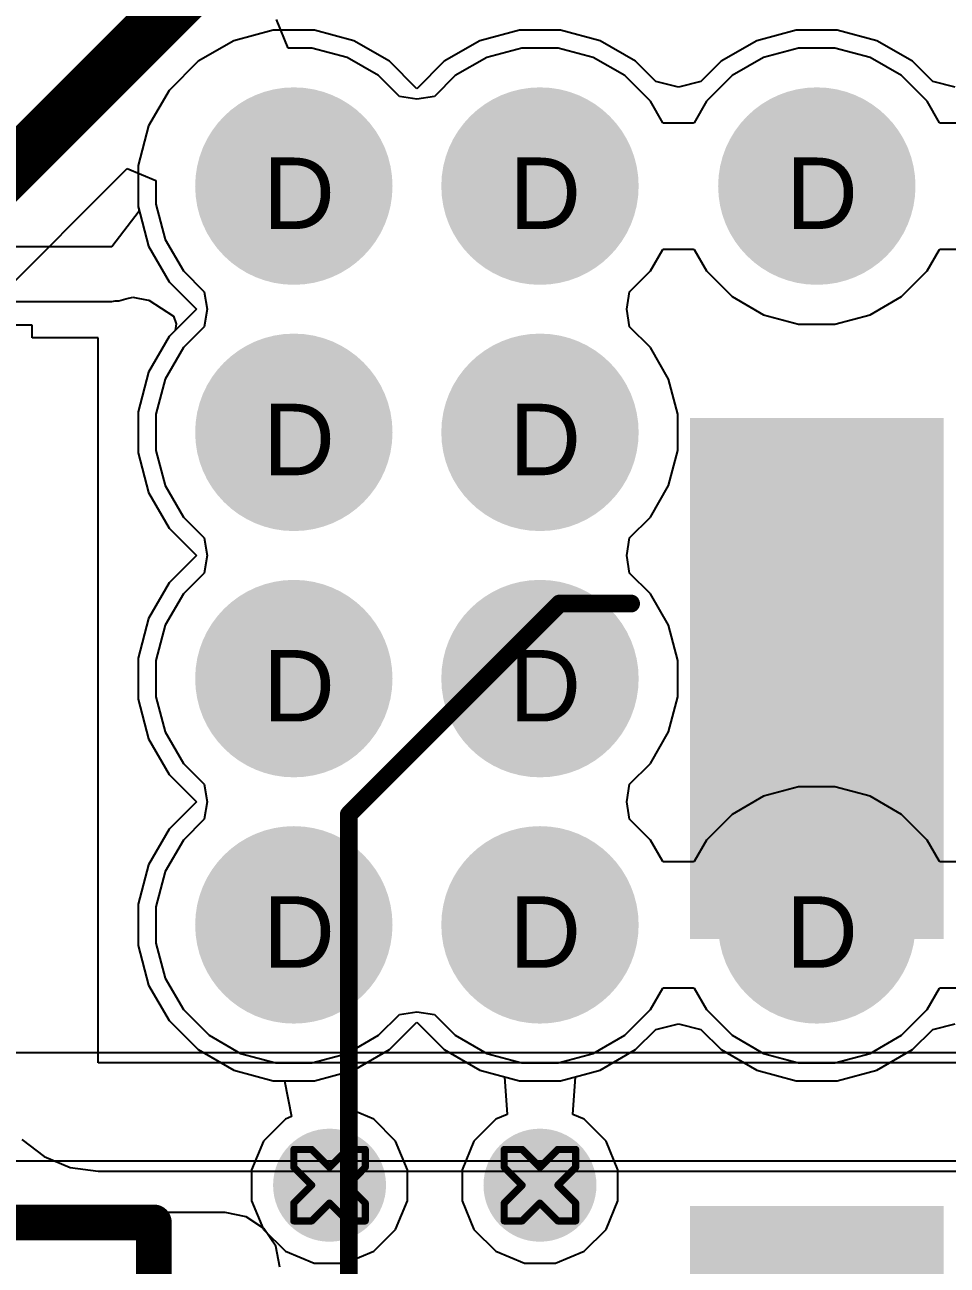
# Model space of a CAD drawing. Header units: inches. Extents: x 0 to 5379, y 0 to 5429.
# Drawn here: x 236.31 to 242.87, y 56.4 to 65.22 of the extents above; entities that cross this region are included whole.
import ezdxf

# ---------------------------------------------------------------- set-up
doc = ezdxf.new("R2010")
doc.units = ezdxf.units.IN
for name, color, linetype in [('Bottom Layer', 5, 'Continuous'), ('Bottom Solder', 6, 'Continuous'), ('Drill Drawing', 1, 'Continuous'), ('GND01', 16, 'Continuous'), ('GND02', 76, 'Continuous'), ('PWR', 156, 'Continuous'), ('SIG 01', 90, 'Continuous'), ('Top Layer', 1, 'Continuous'), ('Top Overlay', 2, 'Continuous'), ('Top Paste', 8, 'Continuous'), ('Top Solder', 216, 'Continuous'), ('Via Holes', 16, 'Continuous')]:
    doc.layers.add(name, color=color, linetype=linetype)
doc.styles.add('Arial', font='', dxfattribs={"height": 0.2})
doc.styles.get('Arial').set_extended_font_data('Arial')

# ---------------------------------------------------------------- blocks, each defined once
blk = doc.blocks.new('RVT1H470M0607_9')
at = {"layer": 'Top Layer'}
for points in [[(-4.55, 0.8), (-1.05, 0.8), (-1.05, -0.8), (-4.55, -0.8)], [(1.05, 0.8), (4.55, 0.8), (4.55, -0.8), (1.05, -0.8)]]:
    blk.add_hatch(color=1, dxfattribs=at).paths.add_polyline_path(points)
at = {"layer": 'Top Paste'}
for points in [[(-4.55, 0.8), (-1.05, 0.8), (-1.05, -0.8), (-4.55, -0.8)], [(1.05, 0.8), (4.55, 0.8), (4.55, -0.8), (1.05, -0.8)]]:
    blk.add_hatch(color=8, dxfattribs=at).paths.add_polyline_path(points)
at = {"layer": 'Top Solder'}
for points in [[(-4.6516, 0.9016), (-0.9484, 0.9016), (-0.9484, -0.9016), (-4.6516, -0.9016)], [(0.9484, 0.9016), (4.6516, 0.9016), (4.6516, -0.9016), (0.9484, -0.9016)]]:
    blk.add_hatch(color=216, dxfattribs=at).paths.add_polyline_path(points)
at = {"layer": 'Top Overlay'}
for points in [[(-3.3334, -1.8288, 0.127, 0.127, 0), (-3.3334, -1.3208, 0.127, 0.127, 0)], [(-1.8348, -3.3274, 0.127, 0.127, 0), (-3.3334, -1.8288, 0.127, 0.127, 0)], [(3.3214, -3.3274, 0.127, 0.127, 0), (-1.8348, -3.3274, 0.127, 0.127, 0)]]:
    blk.add_lwpolyline(points, format="xyseb", dxfattribs=at)
for points in [[(-3.3651, -1.3208, 0.0635, 0.0635, 1), (-3.3016, -1.3208, 0.0635, 0.0635, 1)], [(-3.3651, -1.8288, 0.0635, 0.0635, 1), (-3.3016, -1.8288, 0.0635, 0.0635, 1)], [(-3.3651, -1.8288, 0.0635, 0.0635, 1), (-3.3016, -1.8288, 0.0635, 0.0635, 1)], [(-1.8665, -3.3274, 0.0635, 0.0635, 1), (-1.803, -3.3274, 0.0635, 0.0635, 1)], [(-1.8665, -3.3274, 0.0635, 0.0635, 1), (-1.803, -3.3274, 0.0635, 0.0635, 1)]]:
    blk.add_lwpolyline(points, format="xyseb", close=True, dxfattribs=at)
blk = doc.blocks.new('TO_263_16')
at = {"layer": 'Top Overlay'}
for points in [[(-5.207, 0.508, 0.254, 0.254, 0), (-5.207, -1.6256, 0.254, 0.254, 0)], [(5.1054, -1.6256, 0.254, 0.254, 0), (-5.207, -1.6256, 0.254, 0.254, 0)]]:
    blk.add_lwpolyline(points, format="xyseb", dxfattribs=at)
blk.add_lwpolyline([(-5.2705, -1.6256, 0.127, 0.127, 1), (-5.1435, -1.6256, 0.127, 0.127, 1)], format="xyseb", close=True, dxfattribs=at)
blk.add_lwpolyline([(-5.2705, -1.6256, 0.127, 0.127, 1), (-5.1435, -1.6256, 0.127, 0.127, 1)], format="xyseb", close=True, dxfattribs=at)

msp = doc.modelspace()

# ---------------------------------------------------------------- hatches: boundary and pattern name
at = {"layer": 'Bottom Layer'}
h = msp.add_hatch(color=5, dxfattribs=at)
edge = h.paths.add_edge_path()
edge.add_arc((238.2251, 64.071), 0.6, 0, 360)
h = msp.add_hatch(color=5, dxfattribs=at)
edge = h.paths.add_edge_path()
edge.add_arc((239.9751, 64.071), 0.6, 0, 360)
h = msp.add_hatch(color=5, dxfattribs=at)
edge = h.paths.add_edge_path()
edge.add_arc((241.9435, 64.071), 0.6, 0, 360)
h = msp.add_hatch(color=5, dxfattribs=at)
edge = h.paths.add_edge_path()
edge.add_arc((238.2251, 62.321), 0.6, 0, 360)
h = msp.add_hatch(color=5, dxfattribs=at)
edge = h.paths.add_edge_path()
edge.add_arc((239.9751, 62.321), 0.6, 0, 360)
h = msp.add_hatch(color=5, dxfattribs=at)
edge = h.paths.add_edge_path()
edge.add_arc((238.2251, 60.571), 0.6, 0, 360)
h = msp.add_hatch(color=5, dxfattribs=at)
edge = h.paths.add_edge_path()
edge.add_arc((239.9751, 60.571), 0.6, 0, 360)
h = msp.add_hatch(color=5, dxfattribs=at)
edge = h.paths.add_edge_path()
edge.add_arc((238.2251, 58.821), 0.6, 0, 360)
h = msp.add_hatch(color=5, dxfattribs=at)
edge = h.paths.add_edge_path()
edge.add_arc((239.9751, 58.821), 0.6, 0, 360)
h = msp.add_hatch(color=5, dxfattribs=at)
edge = h.paths.add_edge_path()
edge.add_arc((241.9435, 58.821), 0.6, 0, 360)
h = msp.add_hatch(color=5, dxfattribs=at)
edge = h.paths.add_edge_path()
edge.add_arc((238.4791, 56.971), 0.3, 0, 360)
h = msp.add_hatch(color=5, dxfattribs=at)
edge = h.paths.add_edge_path()
edge.add_arc((239.9751, 56.971), 0.3, 0, 360)
at = {"layer": 'Bottom Solder'}
h = msp.add_hatch(color=6, dxfattribs=at)
edge = h.paths.add_edge_path()
edge.add_arc((238.2251, 64.071), 0.7016, 0, 360)
h = msp.add_hatch(color=6, dxfattribs=at)
edge = h.paths.add_edge_path()
edge.add_arc((239.9751, 64.071), 0.7016, 0, 360)
h = msp.add_hatch(color=6, dxfattribs=at)
edge = h.paths.add_edge_path()
edge.add_arc((241.9435, 64.071), 0.7016, 0, 360)
h = msp.add_hatch(color=6, dxfattribs=at)
edge = h.paths.add_edge_path()
edge.add_arc((238.2251, 62.321), 0.7016, 0, 360)
h = msp.add_hatch(color=6, dxfattribs=at)
edge = h.paths.add_edge_path()
edge.add_arc((239.9751, 62.321), 0.7016, 0, 360)
h = msp.add_hatch(color=6, dxfattribs=at)
edge = h.paths.add_edge_path()
edge.add_arc((238.2251, 60.571), 0.7016, 0, 360)
h = msp.add_hatch(color=6, dxfattribs=at)
edge = h.paths.add_edge_path()
edge.add_arc((239.9751, 60.571), 0.7016, 0, 360)
h = msp.add_hatch(color=6, dxfattribs=at)
edge = h.paths.add_edge_path()
edge.add_arc((238.2251, 58.821), 0.7016, 0, 360)
h = msp.add_hatch(color=6, dxfattribs=at)
edge = h.paths.add_edge_path()
edge.add_arc((239.9751, 58.821), 0.7016, 0, 360)
h = msp.add_hatch(color=6, dxfattribs=at)
edge = h.paths.add_edge_path()
edge.add_arc((241.9435, 58.821), 0.7016, 0, 360)
h = msp.add_hatch(color=6, dxfattribs=at)
edge = h.paths.add_edge_path()
edge.add_arc((238.4791, 56.971), 0.4016, 0, 360)
h = msp.add_hatch(color=6, dxfattribs=at)
edge = h.paths.add_edge_path()
edge.add_arc((239.9751, 56.971), 0.4016, 0, 360)
at = {"layer": 'GND01'}
h = msp.add_hatch(color=16, dxfattribs=at)
edge = h.paths.add_edge_path()
edge.add_arc((238.2251, 64.071), 0.6, 0, 360)
h = msp.add_hatch(color=16, dxfattribs=at)
edge = h.paths.add_edge_path()
edge.add_arc((239.9751, 64.071), 0.6, 0, 360)
h = msp.add_hatch(color=16, dxfattribs=at)
edge = h.paths.add_edge_path()
edge.add_arc((241.9435, 64.071), 0.6, 0, 360)
h = msp.add_hatch(color=16, dxfattribs=at)
edge = h.paths.add_edge_path()
edge.add_arc((238.2251, 62.321), 0.6, 0, 360)
h = msp.add_hatch(color=16, dxfattribs=at)
edge = h.paths.add_edge_path()
edge.add_arc((239.9751, 62.321), 0.6, 0, 360)
h = msp.add_hatch(color=16, dxfattribs=at)
edge = h.paths.add_edge_path()
edge.add_arc((238.2251, 60.571), 0.6, 0, 360)
h = msp.add_hatch(color=16, dxfattribs=at)
edge = h.paths.add_edge_path()
edge.add_arc((239.9751, 60.571), 0.6, 0, 360)
h = msp.add_hatch(color=16, dxfattribs=at)
edge = h.paths.add_edge_path()
edge.add_arc((238.2251, 58.821), 0.6, 0, 360)
h = msp.add_hatch(color=16, dxfattribs=at)
edge = h.paths.add_edge_path()
edge.add_arc((239.9751, 58.821), 0.6, 0, 360)
h = msp.add_hatch(color=16, dxfattribs=at)
edge = h.paths.add_edge_path()
edge.add_arc((241.9435, 58.821), 0.6, 0, 360)
h = msp.add_hatch(color=16, dxfattribs=at)
edge = h.paths.add_edge_path()
edge.add_arc((238.4791, 56.971), 0.3, 0, 360)
h = msp.add_hatch(color=16, dxfattribs=at)
edge = h.paths.add_edge_path()
edge.add_arc((239.9751, 56.971), 0.3, 0, 360)
at = {"layer": 'GND02'}
h = msp.add_hatch(color=76, dxfattribs=at)
edge = h.paths.add_edge_path()
edge.add_arc((238.2251, 64.071), 0.6, 0, 360)
h = msp.add_hatch(color=76, dxfattribs=at)
edge = h.paths.add_edge_path()
edge.add_arc((239.9751, 64.071), 0.6, 0, 360)
h = msp.add_hatch(color=76, dxfattribs=at)
edge = h.paths.add_edge_path()
edge.add_arc((241.9435, 64.071), 0.6, 0, 360)
h = msp.add_hatch(color=76, dxfattribs=at)
edge = h.paths.add_edge_path()
edge.add_arc((238.2251, 62.321), 0.6, 0, 360)
h = msp.add_hatch(color=76, dxfattribs=at)
edge = h.paths.add_edge_path()
edge.add_arc((239.9751, 62.321), 0.6, 0, 360)
h = msp.add_hatch(color=76, dxfattribs=at)
edge = h.paths.add_edge_path()
edge.add_arc((238.2251, 60.571), 0.6, 0, 360)
h = msp.add_hatch(color=76, dxfattribs=at)
edge = h.paths.add_edge_path()
edge.add_arc((239.9751, 60.571), 0.6, 0, 360)
h = msp.add_hatch(color=76, dxfattribs=at)
edge = h.paths.add_edge_path()
edge.add_arc((238.2251, 58.821), 0.6, 0, 360)
h = msp.add_hatch(color=76, dxfattribs=at)
edge = h.paths.add_edge_path()
edge.add_arc((239.9751, 58.821), 0.6, 0, 360)
h = msp.add_hatch(color=76, dxfattribs=at)
edge = h.paths.add_edge_path()
edge.add_arc((241.9435, 58.821), 0.6, 0, 360)
h = msp.add_hatch(color=76, dxfattribs=at)
edge = h.paths.add_edge_path()
edge.add_arc((238.4791, 56.971), 0.3, 0, 360)
h = msp.add_hatch(color=76, dxfattribs=at)
edge = h.paths.add_edge_path()
edge.add_arc((239.9751, 56.971), 0.3, 0, 360)
at = {"layer": 'PWR'}
h = msp.add_hatch(color=156, dxfattribs=at)
edge = h.paths.add_edge_path()
edge.add_arc((238.2251, 64.071), 0.6, 0, 360)
h = msp.add_hatch(color=156, dxfattribs=at)
edge = h.paths.add_edge_path()
edge.add_arc((239.9751, 64.071), 0.6, 0, 360)
h = msp.add_hatch(color=156, dxfattribs=at)
edge = h.paths.add_edge_path()
edge.add_arc((241.9435, 64.071), 0.6, 0, 360)
h = msp.add_hatch(color=156, dxfattribs=at)
edge = h.paths.add_edge_path()
edge.add_arc((238.2251, 62.321), 0.6, 0, 360)
h = msp.add_hatch(color=156, dxfattribs=at)
edge = h.paths.add_edge_path()
edge.add_arc((239.9751, 62.321), 0.6, 0, 360)
h = msp.add_hatch(color=156, dxfattribs=at)
edge = h.paths.add_edge_path()
edge.add_arc((238.2251, 60.571), 0.6, 0, 360)
h = msp.add_hatch(color=156, dxfattribs=at)
edge = h.paths.add_edge_path()
edge.add_arc((239.9751, 60.571), 0.6, 0, 360)
h = msp.add_hatch(color=156, dxfattribs=at)
edge = h.paths.add_edge_path()
edge.add_arc((238.2251, 58.821), 0.6, 0, 360)
h = msp.add_hatch(color=156, dxfattribs=at)
edge = h.paths.add_edge_path()
edge.add_arc((239.9751, 58.821), 0.6, 0, 360)
h = msp.add_hatch(color=156, dxfattribs=at)
edge = h.paths.add_edge_path()
edge.add_arc((241.9435, 58.821), 0.6, 0, 360)
h = msp.add_hatch(color=156, dxfattribs=at)
edge = h.paths.add_edge_path()
edge.add_arc((238.4791, 56.971), 0.3, 0, 360)
h = msp.add_hatch(color=156, dxfattribs=at)
edge = h.paths.add_edge_path()
edge.add_arc((239.9751, 56.971), 0.3, 0, 360)
at = {"layer": 'SIG 01'}
h = msp.add_hatch(color=90, dxfattribs=at)
edge = h.paths.add_edge_path()
edge.add_arc((238.2251, 64.071), 0.6, 0, 360)
h = msp.add_hatch(color=90, dxfattribs=at)
edge = h.paths.add_edge_path()
edge.add_arc((239.9751, 64.071), 0.6, 0, 360)
h = msp.add_hatch(color=90, dxfattribs=at)
edge = h.paths.add_edge_path()
edge.add_arc((241.9435, 64.071), 0.6, 0, 360)
h = msp.add_hatch(color=90, dxfattribs=at)
edge = h.paths.add_edge_path()
edge.add_arc((238.2251, 62.321), 0.6, 0, 360)
h = msp.add_hatch(color=90, dxfattribs=at)
edge = h.paths.add_edge_path()
edge.add_arc((239.9751, 62.321), 0.6, 0, 360)
h = msp.add_hatch(color=90, dxfattribs=at)
edge = h.paths.add_edge_path()
edge.add_arc((238.2251, 60.571), 0.6, 0, 360)
h = msp.add_hatch(color=90, dxfattribs=at)
edge = h.paths.add_edge_path()
edge.add_arc((239.9751, 60.571), 0.6, 0, 360)
h = msp.add_hatch(color=90, dxfattribs=at)
edge = h.paths.add_edge_path()
edge.add_arc((238.2251, 58.821), 0.6, 0, 360)
h = msp.add_hatch(color=90, dxfattribs=at)
edge = h.paths.add_edge_path()
edge.add_arc((239.9751, 58.821), 0.6, 0, 360)
h = msp.add_hatch(color=90, dxfattribs=at)
edge = h.paths.add_edge_path()
edge.add_arc((241.9435, 58.821), 0.6, 0, 360)
h = msp.add_hatch(color=90, dxfattribs=at)
edge = h.paths.add_edge_path()
edge.add_arc((238.4791, 56.971), 0.3, 0, 360)
h = msp.add_hatch(color=90, dxfattribs=at)
edge = h.paths.add_edge_path()
edge.add_arc((239.9751, 56.971), 0.3, 0, 360)
at = {"layer": 'Top Layer'}
h = msp.add_hatch(color=1, dxfattribs=at)
edge = h.paths.add_edge_path()
edge.add_arc((238.2251, 64.071), 0.6, 0, 360)
h = msp.add_hatch(color=1, dxfattribs=at)
edge = h.paths.add_edge_path()
edge.add_arc((239.9751, 64.071), 0.6, 0, 360)
h = msp.add_hatch(color=1, dxfattribs=at)
edge = h.paths.add_edge_path()
edge.add_arc((241.9435, 64.071), 0.6, 0, 360)
h = msp.add_hatch(color=1, dxfattribs=at)
edge = h.paths.add_edge_path()
edge.add_arc((238.2251, 62.321), 0.6, 0, 360)
h = msp.add_hatch(color=1, dxfattribs=at)
edge = h.paths.add_edge_path()
edge.add_arc((239.9751, 62.321), 0.6, 0, 360)
h = msp.add_hatch(color=1, dxfattribs=at)
edge = h.paths.add_edge_path()
edge.add_arc((238.2251, 60.571), 0.6, 0, 360)
h = msp.add_hatch(color=1, dxfattribs=at)
edge = h.paths.add_edge_path()
edge.add_arc((239.9751, 60.571), 0.6, 0, 360)
h = msp.add_hatch(color=1, dxfattribs=at)
edge = h.paths.add_edge_path()
edge.add_arc((238.2251, 58.821), 0.6, 0, 360)
h = msp.add_hatch(color=1, dxfattribs=at)
edge = h.paths.add_edge_path()
edge.add_arc((239.9751, 58.821), 0.6, 0, 360)
h = msp.add_hatch(color=1, dxfattribs=at)
edge = h.paths.add_edge_path()
edge.add_arc((241.9435, 58.821), 0.6, 0, 360)
h = msp.add_hatch(color=1, dxfattribs=at)
edge = h.paths.add_edge_path()
edge.add_arc((238.4791, 56.971), 0.3, 0, 360)
h = msp.add_hatch(color=1, dxfattribs=at)
edge = h.paths.add_edge_path()
edge.add_arc((239.9751, 56.971), 0.3, 0, 360)
at = {"layer": 'Top Solder'}
h = msp.add_hatch(color=216, dxfattribs=at)
edge = h.paths.add_edge_path()
edge.add_arc((238.2251, 64.071), 0.7016, 0, 360)
h = msp.add_hatch(color=216, dxfattribs=at)
edge = h.paths.add_edge_path()
edge.add_arc((239.9751, 64.071), 0.7016, 0, 360)
h = msp.add_hatch(color=216, dxfattribs=at)
edge = h.paths.add_edge_path()
edge.add_arc((241.9435, 64.071), 0.7016, 0, 360)
h = msp.add_hatch(color=216, dxfattribs=at)
edge = h.paths.add_edge_path()
edge.add_arc((238.2251, 62.321), 0.7016, 0, 360)
h = msp.add_hatch(color=216, dxfattribs=at)
edge = h.paths.add_edge_path()
edge.add_arc((239.9751, 62.321), 0.7016, 0, 360)
h = msp.add_hatch(color=216, dxfattribs=at)
edge = h.paths.add_edge_path()
edge.add_arc((238.2251, 60.571), 0.7016, 0, 360)
h = msp.add_hatch(color=216, dxfattribs=at)
edge = h.paths.add_edge_path()
edge.add_arc((239.9751, 60.571), 0.7016, 0, 360)
h = msp.add_hatch(color=216, dxfattribs=at)
edge = h.paths.add_edge_path()
edge.add_arc((238.2251, 58.821), 0.7016, 0, 360)
h = msp.add_hatch(color=216, dxfattribs=at)
edge = h.paths.add_edge_path()
edge.add_arc((239.9751, 58.821), 0.7016, 0, 360)
h = msp.add_hatch(color=216, dxfattribs=at)
edge = h.paths.add_edge_path()
edge.add_arc((241.9435, 58.821), 0.7016, 0, 360)
h = msp.add_hatch(color=216, dxfattribs=at)
edge = h.paths.add_edge_path()
edge.add_arc((238.4791, 56.971), 0.4016, 0, 360)
h = msp.add_hatch(color=216, dxfattribs=at)
edge = h.paths.add_edge_path()
edge.add_arc((239.9751, 56.971), 0.4016, 0, 360)
at = {"layer": 'Via Holes'}
h = msp.add_hatch(color=7, dxfattribs=at)
edge = h.paths.add_edge_path()
edge.add_arc((238.2251, 64.071), 0.35, 0, 360)
h = msp.add_hatch(color=7, dxfattribs=at)
edge = h.paths.add_edge_path()
edge.add_arc((239.9751, 64.071), 0.35, 0, 360)
h = msp.add_hatch(color=7, dxfattribs=at)
edge = h.paths.add_edge_path()
edge.add_arc((241.9435, 64.071), 0.35, 0, 360)
h = msp.add_hatch(color=7, dxfattribs=at)
edge = h.paths.add_edge_path()
edge.add_arc((238.2251, 62.321), 0.35, 0, 360)
h = msp.add_hatch(color=7, dxfattribs=at)
edge = h.paths.add_edge_path()
edge.add_arc((239.9751, 62.321), 0.35, 0, 360)
h = msp.add_hatch(color=7, dxfattribs=at)
edge = h.paths.add_edge_path()
edge.add_arc((238.2251, 60.571), 0.35, 0, 360)
h = msp.add_hatch(color=7, dxfattribs=at)
edge = h.paths.add_edge_path()
edge.add_arc((239.9751, 60.571), 0.35, 0, 360)
h = msp.add_hatch(color=7, dxfattribs=at)
edge = h.paths.add_edge_path()
edge.add_arc((238.2251, 58.821), 0.35, 0, 360)
h = msp.add_hatch(color=7, dxfattribs=at)
edge = h.paths.add_edge_path()
edge.add_arc((239.9751, 58.821), 0.35, 0, 360)
h = msp.add_hatch(color=7, dxfattribs=at)
edge = h.paths.add_edge_path()
edge.add_arc((241.9435, 58.821), 0.35, 0, 360)
h = msp.add_hatch(color=7, dxfattribs=at)
edge = h.paths.add_edge_path()
edge.add_arc((238.4791, 56.971), 0.15, 0, 360)
h = msp.add_hatch(color=7, dxfattribs=at)
edge = h.paths.add_edge_path()
edge.add_arc((239.9751, 56.971), 0.15, 0, 360)

# ---------------------------------------------------------------- linework, layer by layer
at = {"layer": 'Bottom Layer'}
for p, q in [((258.3939, 57.912), (236.0422, 57.912)), ((236.0422, 57.1434), (258.3939, 57.1434))]:
    msp.add_line(p, q, dxfattribs=at)
at = {"layer": 'Drill Drawing'}
for points in [[(238.2251, 57.098, 0.0508, 0.0508, 0), (238.2251, 57.225, 0.0508, 0.0508, 0)], [(238.2251, 57.225, 0.0508, 0.0508, 0), (238.3521, 57.225, 0.0508, 0.0508, 0)], [(238.3521, 57.225, 0.0508, 0.0508, 0), (238.4791, 57.098, 0.0508, 0.0508, 0)], [(238.4791, 57.098, 0.0508, 0.0508, 0), (238.6061, 57.225, 0.0508, 0.0508, 0)], [(238.6061, 57.225, 0.0508, 0.0508, 0), (238.7331, 57.225, 0.0508, 0.0508, 0)], [(238.7331, 57.098, 0.0508, 0.0508, 0), (238.7331, 57.225, 0.0508, 0.0508, 0)], [(239.7211, 57.098, 0.0508, 0.0508, 0), (239.7211, 57.225, 0.0508, 0.0508, 0)], [(239.7211, 57.225, 0.0508, 0.0508, 0), (239.8481, 57.225, 0.0508, 0.0508, 0)], [(239.8481, 57.225, 0.0508, 0.0508, 0), (239.9751, 57.098, 0.0508, 0.0508, 0)], [(239.9751, 57.098, 0.0508, 0.0508, 0), (240.1021, 57.225, 0.0508, 0.0508, 0)], [(240.1021, 57.225, 0.0508, 0.0508, 0), (240.2291, 57.225, 0.0508, 0.0508, 0)], [(240.2291, 57.098, 0.0508, 0.0508, 0), (240.2291, 57.225, 0.0508, 0.0508, 0)], [(238.2251, 57.098, 0.0508, 0.0508, 0), (238.3521, 56.971, 0.0508, 0.0508, 0)], [(238.6061, 56.971, 0.0508, 0.0508, 0), (238.7331, 57.098, 0.0508, 0.0508, 0)], [(239.7211, 57.098, 0.0508, 0.0508, 0), (239.8481, 56.971, 0.0508, 0.0508, 0)], [(240.1021, 56.971, 0.0508, 0.0508, 0), (240.2291, 57.098, 0.0508, 0.0508, 0)], [(238.2251, 56.844, 0.0508, 0.0508, 0), (238.3521, 56.971, 0.0508, 0.0508, 0)], [(238.6061, 56.971, 0.0508, 0.0508, 0), (238.7331, 56.844, 0.0508, 0.0508, 0)], [(239.7211, 56.844, 0.0508, 0.0508, 0), (239.8481, 56.971, 0.0508, 0.0508, 0)], [(240.1021, 56.971, 0.0508, 0.0508, 0), (240.2291, 56.844, 0.0508, 0.0508, 0)], [(238.2251, 56.717, 0.0508, 0.0508, 0), (238.2251, 56.844, 0.0508, 0.0508, 0)], [(238.3521, 56.717, 0.0508, 0.0508, 0), (238.4791, 56.844, 0.0508, 0.0508, 0)], [(238.4791, 56.844, 0.0508, 0.0508, 0), (238.6061, 56.717, 0.0508, 0.0508, 0)], [(238.7331, 56.717, 0.0508, 0.0508, 0), (238.7331, 56.844, 0.0508, 0.0508, 0)], [(239.7211, 56.717, 0.0508, 0.0508, 0), (239.7211, 56.844, 0.0508, 0.0508, 0)], [(239.8481, 56.717, 0.0508, 0.0508, 0), (239.9751, 56.844, 0.0508, 0.0508, 0)], [(239.9751, 56.844, 0.0508, 0.0508, 0), (240.1021, 56.717, 0.0508, 0.0508, 0)], [(240.2291, 56.717, 0.0508, 0.0508, 0), (240.2291, 56.844, 0.0508, 0.0508, 0)], [(238.2251, 56.717, 0.0508, 0.0508, 0), (238.3521, 56.717, 0.0508, 0.0508, 0)], [(238.6061, 56.717, 0.0508, 0.0508, 0), (238.7331, 56.717, 0.0508, 0.0508, 0)], [(239.7211, 56.717, 0.0508, 0.0508, 0), (239.8481, 56.717, 0.0508, 0.0508, 0)], [(240.1021, 56.717, 0.0508, 0.0508, 0), (240.2291, 56.717, 0.0508, 0.0508, 0)]]:
    msp.add_lwpolyline(points, format="xyseb", dxfattribs=at)
for points in [[(238.2124, 57.225, 0.0254, 0.0254, 1), (238.2378, 57.225, 0.0254, 0.0254, 1)], [(238.2124, 57.225, 0.0254, 0.0254, 1), (238.2378, 57.225, 0.0254, 0.0254, 1)], [(238.3394, 57.225, 0.0254, 0.0254, 1), (238.3648, 57.225, 0.0254, 0.0254, 1)], [(238.3394, 57.225, 0.0254, 0.0254, 1), (238.3648, 57.225, 0.0254, 0.0254, 1)], [(238.5934, 57.225, 0.0254, 0.0254, 1), (238.6188, 57.225, 0.0254, 0.0254, 1)], [(238.5934, 57.225, 0.0254, 0.0254, 1), (238.6188, 57.225, 0.0254, 0.0254, 1)], [(238.7204, 57.225, 0.0254, 0.0254, 1), (238.7458, 57.225, 0.0254, 0.0254, 1)], [(238.7204, 57.225, 0.0254, 0.0254, 1), (238.7458, 57.225, 0.0254, 0.0254, 1)], [(239.7084, 57.225, 0.0254, 0.0254, 1), (239.7338, 57.225, 0.0254, 0.0254, 1)], [(239.7084, 57.225, 0.0254, 0.0254, 1), (239.7338, 57.225, 0.0254, 0.0254, 1)], [(239.8354, 57.225, 0.0254, 0.0254, 1), (239.8608, 57.225, 0.0254, 0.0254, 1)], [(239.8354, 57.225, 0.0254, 0.0254, 1), (239.8608, 57.225, 0.0254, 0.0254, 1)], [(240.0894, 57.225, 0.0254, 0.0254, 1), (240.1148, 57.225, 0.0254, 0.0254, 1)], [(240.0894, 57.225, 0.0254, 0.0254, 1), (240.1148, 57.225, 0.0254, 0.0254, 1)], [(240.2164, 57.225, 0.0254, 0.0254, 1), (240.2418, 57.225, 0.0254, 0.0254, 1)], [(240.2164, 57.225, 0.0254, 0.0254, 1), (240.2418, 57.225, 0.0254, 0.0254, 1)], [(238.2124, 57.098, 0.0254, 0.0254, 1), (238.2378, 57.098, 0.0254, 0.0254, 1)], [(238.2124, 57.098, 0.0254, 0.0254, 1), (238.2378, 57.098, 0.0254, 0.0254, 1)], [(238.4664, 57.098, 0.0254, 0.0254, 1), (238.4918, 57.098, 0.0254, 0.0254, 1)], [(238.4664, 57.098, 0.0254, 0.0254, 1), (238.4918, 57.098, 0.0254, 0.0254, 1)], [(238.7204, 57.098, 0.0254, 0.0254, 1), (238.7458, 57.098, 0.0254, 0.0254, 1)], [(238.7204, 57.098, 0.0254, 0.0254, 1), (238.7458, 57.098, 0.0254, 0.0254, 1)], [(239.7084, 57.098, 0.0254, 0.0254, 1), (239.7338, 57.098, 0.0254, 0.0254, 1)], [(239.7084, 57.098, 0.0254, 0.0254, 1), (239.7338, 57.098, 0.0254, 0.0254, 1)], [(239.9624, 57.098, 0.0254, 0.0254, 1), (239.9878, 57.098, 0.0254, 0.0254, 1)], [(239.9624, 57.098, 0.0254, 0.0254, 1), (239.9878, 57.098, 0.0254, 0.0254, 1)], [(240.2164, 57.098, 0.0254, 0.0254, 1), (240.2418, 57.098, 0.0254, 0.0254, 1)], [(240.2164, 57.098, 0.0254, 0.0254, 1), (240.2418, 57.098, 0.0254, 0.0254, 1)], [(238.3394, 56.971, 0.0254, 0.0254, 1), (238.3648, 56.971, 0.0254, 0.0254, 1)], [(238.3394, 56.971, 0.0254, 0.0254, 1), (238.3648, 56.971, 0.0254, 0.0254, 1)], [(238.5934, 56.971, 0.0254, 0.0254, 1), (238.6188, 56.971, 0.0254, 0.0254, 1)], [(238.5934, 56.971, 0.0254, 0.0254, 1), (238.6188, 56.971, 0.0254, 0.0254, 1)], [(239.8354, 56.971, 0.0254, 0.0254, 1), (239.8608, 56.971, 0.0254, 0.0254, 1)], [(239.8354, 56.971, 0.0254, 0.0254, 1), (239.8608, 56.971, 0.0254, 0.0254, 1)], [(240.0894, 56.971, 0.0254, 0.0254, 1), (240.1148, 56.971, 0.0254, 0.0254, 1)], [(240.0894, 56.971, 0.0254, 0.0254, 1), (240.1148, 56.971, 0.0254, 0.0254, 1)], [(238.2124, 56.844, 0.0254, 0.0254, 1), (238.2378, 56.844, 0.0254, 0.0254, 1)], [(238.2124, 56.844, 0.0254, 0.0254, 1), (238.2378, 56.844, 0.0254, 0.0254, 1)], [(238.4664, 56.844, 0.0254, 0.0254, 1), (238.4918, 56.844, 0.0254, 0.0254, 1)], [(238.4664, 56.844, 0.0254, 0.0254, 1), (238.4918, 56.844, 0.0254, 0.0254, 1)], [(238.7204, 56.844, 0.0254, 0.0254, 1), (238.7458, 56.844, 0.0254, 0.0254, 1)], [(238.7204, 56.844, 0.0254, 0.0254, 1), (238.7458, 56.844, 0.0254, 0.0254, 1)], [(239.7084, 56.844, 0.0254, 0.0254, 1), (239.7338, 56.844, 0.0254, 0.0254, 1)], [(239.7084, 56.844, 0.0254, 0.0254, 1), (239.7338, 56.844, 0.0254, 0.0254, 1)], [(239.9624, 56.844, 0.0254, 0.0254, 1), (239.9878, 56.844, 0.0254, 0.0254, 1)], [(239.9624, 56.844, 0.0254, 0.0254, 1), (239.9878, 56.844, 0.0254, 0.0254, 1)], [(240.2164, 56.844, 0.0254, 0.0254, 1), (240.2418, 56.844, 0.0254, 0.0254, 1)], [(240.2164, 56.844, 0.0254, 0.0254, 1), (240.2418, 56.844, 0.0254, 0.0254, 1)], [(238.2124, 56.717, 0.0254, 0.0254, 1), (238.2378, 56.717, 0.0254, 0.0254, 1)], [(238.2124, 56.717, 0.0254, 0.0254, 1), (238.2378, 56.717, 0.0254, 0.0254, 1)], [(238.3394, 56.717, 0.0254, 0.0254, 1), (238.3648, 56.717, 0.0254, 0.0254, 1)], [(238.3394, 56.717, 0.0254, 0.0254, 1), (238.3648, 56.717, 0.0254, 0.0254, 1)], [(238.5934, 56.717, 0.0254, 0.0254, 1), (238.6188, 56.717, 0.0254, 0.0254, 1)], [(238.5934, 56.717, 0.0254, 0.0254, 1), (238.6188, 56.717, 0.0254, 0.0254, 1)], [(238.7204, 56.717, 0.0254, 0.0254, 1), (238.7458, 56.717, 0.0254, 0.0254, 1)], [(238.7204, 56.717, 0.0254, 0.0254, 1), (238.7458, 56.717, 0.0254, 0.0254, 1)], [(239.7084, 56.717, 0.0254, 0.0254, 1), (239.7338, 56.717, 0.0254, 0.0254, 1)], [(239.7084, 56.717, 0.0254, 0.0254, 1), (239.7338, 56.717, 0.0254, 0.0254, 1)], [(239.8354, 56.717, 0.0254, 0.0254, 1), (239.8608, 56.717, 0.0254, 0.0254, 1)], [(239.8354, 56.717, 0.0254, 0.0254, 1), (239.8608, 56.717, 0.0254, 0.0254, 1)], [(240.0894, 56.717, 0.0254, 0.0254, 1), (240.1148, 56.717, 0.0254, 0.0254, 1)], [(240.0894, 56.717, 0.0254, 0.0254, 1), (240.1148, 56.717, 0.0254, 0.0254, 1)], [(240.2164, 56.717, 0.0254, 0.0254, 1), (240.2418, 56.717, 0.0254, 0.0254, 1)], [(240.2164, 56.717, 0.0254, 0.0254, 1), (240.2418, 56.717, 0.0254, 0.0254, 1)]]:
    msp.add_lwpolyline(points, format="xyseb", close=True, dxfattribs=at)
at = {"layer": 'GND01'}
for p, q in [((238.0792, 65.179), (237.7974, 65.1035)), ((238.3709, 65.179), (238.0792, 65.179)), ((238.6527, 65.1035), (238.3709, 65.179)), ((239.8292, 65.179), (239.5474, 65.1035)), ((240.1209, 65.179), (239.8292, 65.179)), ((240.4028, 65.1035), (240.1209, 65.179)), ((241.7976, 65.179), (241.5158, 65.1035)), ((242.0893, 65.179), (241.7976, 65.179)), ((242.3712, 65.1035), (242.0893, 65.179)), ((237.7974, 65.1035), (237.5447, 64.9576)), ((238.9054, 64.9576), (238.6527, 65.1035)), ((239.5474, 65.1035), (239.2948, 64.9576)), ((240.6554, 64.9576), (240.4028, 65.1035)), ((241.5158, 65.1035), (241.2632, 64.9576)), ((242.6238, 64.9576), (242.3712, 65.1035)), ((237.5447, 64.9576), (237.3385, 64.7513)), ((239.1001, 64.763), (238.9054, 64.9576)), ((239.2948, 64.9576), (239.1001, 64.763)), ((240.7995, 64.8135), (240.6554, 64.9576)), ((241.2632, 64.9576), (241.1191, 64.8135)), ((242.7679, 64.8135), (242.6238, 64.9576)), ((240.9593, 64.7749), (240.7995, 64.8135)), ((241.1191, 64.8135), (240.9593, 64.7749)), ((242.9277, 64.7749), (242.7679, 64.8135)), ((237.3385, 64.7513), (237.1926, 64.4987)), ((237.1926, 64.4987), (237.1171, 64.2169)), ((237.1171, 64.2169), (237.1171, 63.9251)), ((237.1171, 63.9251), (237.1926, 63.6433)), ((237.1926, 63.6433), (237.3385, 63.3907)), ((237.3385, 63.3907), (237.5331, 63.196)), ((237.5331, 63.196), (237.3385, 63.0013)), ((237.3385, 63.0013), (237.1926, 62.7487)), ((237.1926, 62.7487), (237.1171, 62.4669)), ((237.1171, 62.4669), (237.1171, 62.1751)), ((237.1171, 62.1751), (237.1926, 61.8933)), ((237.1926, 61.8933), (237.3385, 61.6407)), ((237.3385, 61.6407), (237.5331, 61.446)), ((237.5331, 61.446), (237.3385, 61.2513)), ((237.3385, 61.2513), (237.1926, 60.9987)), ((237.1926, 60.9987), (237.1171, 60.7169)), ((237.1171, 60.7169), (237.1171, 60.4251)), ((237.1171, 60.4251), (237.1926, 60.1433)), ((237.1926, 60.1433), (237.3385, 59.8907)), ((237.3385, 59.8907), (237.5331, 59.696)), ((237.5331, 59.696), (237.3385, 59.5013)), ((237.3385, 59.5013), (237.1926, 59.2487)), ((237.1926, 59.2487), (237.1171, 58.9669)), ((237.1171, 58.9669), (237.1171, 58.6751)), ((237.1171, 58.6751), (237.1926, 58.3933)), ((237.1926, 58.3933), (237.3385, 58.1407)), ((237.3385, 58.1407), (237.5447, 57.9344)), ((238.9054, 57.9344), (239.1001, 58.1291)), ((239.1001, 58.1291), (239.2948, 57.9344)), ((240.7995, 58.0785), (240.9593, 58.1171)), ((240.9593, 58.1171), (241.1191, 58.0785)), ((242.7679, 58.0785), (242.9277, 58.1171)), ((240.6554, 57.9344), (240.7995, 58.0785)), ((241.1191, 58.0785), (241.2632, 57.9344)), ((242.6238, 57.9344), (242.7679, 58.0785)), ((237.5447, 57.9344), (237.7974, 57.7885)), ((238.6527, 57.7885), (238.9054, 57.9344)), ((239.2948, 57.9344), (239.5474, 57.7885)), ((240.4028, 57.7885), (240.6554, 57.9344)), ((241.2632, 57.9344), (241.5158, 57.7885)), ((242.3712, 57.7885), (242.6238, 57.9344)), ((237.7974, 57.7885), (238.0792, 57.713)), ((238.3709, 57.713), (238.6527, 57.7885)), ((239.5474, 57.7885), (239.8292, 57.713)), ((240.1209, 57.713), (240.4028, 57.7885)), ((241.5158, 57.7885), (241.7976, 57.713)), ((242.0893, 57.713), (242.3712, 57.7885)), ((238.0792, 57.713), (238.3709, 57.713)), ((239.8292, 57.713), (240.1209, 57.713)), ((241.7976, 57.713), (242.0893, 57.713))]:
    msp.add_line(p, q, dxfattribs=at)
at = {"layer": 'GND02'}
for p, q in [((238.0792, 65.179), (237.7974, 65.1035)), ((238.3709, 65.179), (238.0792, 65.179)), ((238.6527, 65.1035), (238.3709, 65.179)), ((239.8292, 65.179), (239.5474, 65.1035)), ((240.1209, 65.179), (239.8292, 65.179)), ((240.4028, 65.1035), (240.1209, 65.179)), ((241.7976, 65.179), (241.5158, 65.1035)), ((242.0893, 65.179), (241.7976, 65.179)), ((242.3712, 65.1035), (242.0893, 65.179)), ((237.7974, 65.1035), (237.5447, 64.9576)), ((238.9054, 64.9576), (238.6527, 65.1035)), ((239.5474, 65.1035), (239.2948, 64.9576)), ((240.6554, 64.9576), (240.4028, 65.1035)), ((241.5158, 65.1035), (241.2632, 64.9576)), ((242.6238, 64.9576), (242.3712, 65.1035)), ((237.5447, 64.9576), (237.3385, 64.7513)), ((239.1001, 64.763), (238.9054, 64.9576)), ((239.2948, 64.9576), (239.1001, 64.763)), ((240.7995, 64.8135), (240.6554, 64.9576)), ((241.2632, 64.9576), (241.1191, 64.8135)), ((242.7679, 64.8135), (242.6238, 64.9576)), ((240.9593, 64.7749), (240.7995, 64.8135)), ((241.1191, 64.8135), (240.9593, 64.7749)), ((242.9277, 64.7749), (242.7679, 64.8135)), ((237.3385, 64.7513), (237.1926, 64.4987)), ((237.1926, 64.4987), (237.1171, 64.2169)), ((237.1171, 64.2169), (237.1171, 63.9251)), ((237.1171, 63.9251), (237.1926, 63.6433)), ((237.1926, 63.6433), (237.3385, 63.3907)), ((237.3385, 63.3907), (237.5331, 63.196)), ((237.5331, 63.196), (237.3385, 63.0013)), ((237.3385, 63.0013), (237.1926, 62.7487)), ((237.1926, 62.7487), (237.1171, 62.4669)), ((237.1171, 62.4669), (237.1171, 62.1751)), ((237.1171, 62.1751), (237.1926, 61.8933)), ((237.1926, 61.8933), (237.3385, 61.6407)), ((237.3385, 61.6407), (237.5331, 61.446)), ((237.5331, 61.446), (237.3385, 61.2513)), ((237.3385, 61.2513), (237.1926, 60.9987)), ((237.1926, 60.9987), (237.1171, 60.7169)), ((237.1171, 60.7169), (237.1171, 60.4251)), ((237.1171, 60.4251), (237.1926, 60.1433)), ((237.1926, 60.1433), (237.3385, 59.8907)), ((237.3385, 59.8907), (237.5331, 59.696)), ((237.5331, 59.696), (237.3385, 59.5013)), ((237.3385, 59.5013), (237.1926, 59.2487)), ((237.1926, 59.2487), (237.1171, 58.9669)), ((237.1171, 58.9669), (237.1171, 58.6751)), ((237.1171, 58.6751), (237.1926, 58.3933)), ((237.1926, 58.3933), (237.3385, 58.1407)), ((237.3385, 58.1407), (237.5447, 57.9344)), ((238.9054, 57.9344), (239.1001, 58.1291)), ((239.1001, 58.1291), (239.2948, 57.9344)), ((240.7995, 58.0785), (240.9593, 58.1171)), ((240.9593, 58.1171), (241.1191, 58.0785)), ((242.7679, 58.0785), (242.9277, 58.1171)), ((240.6554, 57.9344), (240.7995, 58.0785)), ((241.1191, 58.0785), (241.2632, 57.9344)), ((242.6238, 57.9344), (242.7679, 58.0785)), ((237.5447, 57.9344), (237.7974, 57.7885)), ((238.6527, 57.7885), (238.9054, 57.9344)), ((239.2948, 57.9344), (239.5474, 57.7885)), ((240.4028, 57.7885), (240.6554, 57.9344)), ((241.2632, 57.9344), (241.5158, 57.7885)), ((242.3712, 57.7885), (242.6238, 57.9344)), ((237.7974, 57.7885), (238.0792, 57.713)), ((238.3709, 57.713), (238.6527, 57.7885)), ((239.5474, 57.7885), (239.8292, 57.713)), ((240.1209, 57.713), (240.4028, 57.7885)), ((241.5158, 57.7885), (241.7976, 57.713)), ((242.0893, 57.713), (242.3712, 57.7885)), ((238.0792, 57.713), (238.3709, 57.713)), ((239.8292, 57.713), (240.1209, 57.713)), ((241.7976, 57.713), (242.0893, 57.713))]:
    msp.add_line(p, q, dxfattribs=at)
at = {"layer": 'PWR'}
for p, q in [((238.0792, 65.179), (237.7974, 65.1035)), ((238.3709, 65.179), (238.0792, 65.179)), ((238.6527, 65.1035), (238.3709, 65.179)), ((239.8292, 65.179), (239.5474, 65.1035)), ((240.1209, 65.179), (239.8292, 65.179)), ((240.4028, 65.1035), (240.1209, 65.179)), ((241.7976, 65.179), (241.5158, 65.1035)), ((242.0893, 65.179), (241.7976, 65.179)), ((242.3712, 65.1035), (242.0893, 65.179)), ((237.7974, 65.1035), (237.5447, 64.9576)), ((238.9054, 64.9576), (238.6527, 65.1035)), ((239.5474, 65.1035), (239.2948, 64.9576)), ((240.6554, 64.9576), (240.4028, 65.1035)), ((241.5158, 65.1035), (241.2632, 64.9576)), ((242.6238, 64.9576), (242.3712, 65.1035)), ((237.5447, 64.9576), (237.3385, 64.7513)), ((239.1001, 64.763), (238.9054, 64.9576)), ((239.2948, 64.9576), (239.1001, 64.763)), ((240.7995, 64.8135), (240.6554, 64.9576)), ((241.2632, 64.9576), (241.1191, 64.8135)), ((242.7679, 64.8135), (242.6238, 64.9576)), ((240.9593, 64.7749), (240.7995, 64.8135)), ((241.1191, 64.8135), (240.9593, 64.7749)), ((242.9277, 64.7749), (242.7679, 64.8135)), ((237.3385, 64.7513), (237.1926, 64.4987)), ((237.1926, 64.4987), (237.1171, 64.2169)), ((237.1171, 64.2169), (237.1171, 63.9251)), ((237.1171, 63.9251), (237.1255, 63.8935)), ((237.1255, 63.8935), (236.9306, 63.6395)), ((236.9306, 63.6395), (219.9925, 63.6395)), ((219.9925, 63.2511), (236.9306, 63.2511)), ((236.9306, 63.2511), (236.9558, 63.2561)), ((236.9558, 63.2561), (236.9813, 63.2544)), ((236.9813, 63.2544), (237.0295, 63.2707)), ((237.0295, 63.2707), (237.0793, 63.2807)), ((237.0793, 63.2807), (237.1902, 63.2606)), ((237.1902, 63.2606), (237.1932, 63.2595)), ((237.1932, 63.2595), (237.3703, 63.1463)), ((237.3703, 63.1463), (237.3882, 63.0919)), ((237.3824, 63.0453), (237.3385, 63.0013)), ((237.3882, 63.0919), (237.3824, 63.0453)), ((237.3385, 63.0013), (237.1926, 62.7487)), ((237.1926, 62.7487), (237.1171, 62.4669)), ((237.1171, 62.4669), (237.1171, 62.1751)), ((237.1171, 62.1751), (237.1926, 61.8933)), ((237.1926, 61.8933), (237.3385, 61.6407)), ((237.3385, 61.6407), (237.5331, 61.446)), ((237.5331, 61.446), (237.3385, 61.2513)), ((237.3385, 61.2513), (237.1926, 60.9987)), ((237.1926, 60.9987), (237.1171, 60.7169)), ((237.1171, 60.7169), (237.1171, 60.4251)), ((237.1171, 60.4251), (237.1926, 60.1433)), ((237.1926, 60.1433), (237.3385, 59.8907)), ((237.3385, 59.8907), (237.5331, 59.696)), ((237.5331, 59.696), (237.3385, 59.5013)), ((237.3385, 59.5013), (237.1926, 59.2487)), ((237.1926, 59.2487), (237.1171, 58.9669)), ((237.1171, 58.9669), (237.1171, 58.6751)), ((237.1171, 58.6751), (237.1926, 58.3933)), ((237.1926, 58.3933), (237.3385, 58.1407)), ((237.3385, 58.1407), (237.5447, 57.9344)), ((238.9054, 57.9344), (239.1001, 58.1291)), ((239.1001, 58.1291), (239.2948, 57.9344)), ((240.7995, 58.0785), (240.9593, 58.1171)), ((240.9593, 58.1171), (241.1191, 58.0785)), ((242.7679, 58.0785), (242.9277, 58.1171)), ((240.6554, 57.9344), (240.7995, 58.0785)), ((241.1191, 58.0785), (241.2632, 57.9344)), ((242.6238, 57.9344), (242.7679, 58.0785)), ((237.5447, 57.9344), (237.7974, 57.7885)), ((238.6528, 57.7885), (238.9054, 57.9344)), ((239.2948, 57.9344), (239.5474, 57.7885)), ((240.4028, 57.7885), (240.6554, 57.9344)), ((241.2632, 57.9344), (241.5158, 57.7885)), ((242.3712, 57.7885), (242.6238, 57.9344)), ((237.7974, 57.7885), (238.0792, 57.713)), ((238.6073, 57.5368), (238.6528, 57.7885)), ((239.5474, 57.7885), (239.7234, 57.7413)), ((239.7234, 57.7413), (239.741, 57.4737)), ((240.2092, 57.4737), (240.2267, 57.7413)), ((240.2267, 57.7413), (240.4028, 57.7885)), ((241.5158, 57.7885), (241.7976, 57.713)), ((242.0893, 57.713), (242.3712, 57.7885)), ((238.0792, 57.713), (238.159, 57.713)), ((238.159, 57.713), (238.2095, 57.459)), ((241.7976, 57.713), (242.0893, 57.713)), ((238.6134, 57.515), (238.6073, 57.5368)), ((238.7929, 57.4407), (238.6134, 57.515)), ((239.741, 57.4737), (239.6613, 57.4407)), ((240.2889, 57.4407), (240.2092, 57.4737)), ((238.1653, 57.4407), (238.0094, 57.2848)), ((238.2095, 57.459), (238.1653, 57.4407)), ((238.9487, 57.2848), (238.7929, 57.4407)), ((239.6613, 57.4407), (239.5054, 57.2848)), ((240.4447, 57.2848), (240.2889, 57.4407)), ((238.0094, 57.2848), (237.9251, 57.0812)), ((239.0331, 57.0812), (238.9487, 57.2848)), ((239.5054, 57.2848), (239.4211, 57.0812)), ((240.5291, 57.0812), (240.4447, 57.2848)), ((237.9251, 57.0812), (237.9251, 56.8608)), ((239.0331, 56.8608), (239.0331, 57.0812)), ((239.4211, 57.0812), (239.4211, 56.8608)), ((240.5291, 56.8608), (240.5291, 57.0812)), ((237.9251, 56.8608), (238.0094, 56.6572)), ((238.9487, 56.6572), (239.0331, 56.8608)), ((239.4211, 56.8608), (239.5054, 56.6572)), ((240.4447, 56.6572), (240.5291, 56.8608)), ((238.0094, 56.6572), (238.1653, 56.5013)), ((238.7929, 56.5013), (238.9487, 56.6572)), ((239.5054, 56.6572), (239.6613, 56.5013)), ((240.2889, 56.5013), (240.4447, 56.6572)), ((238.1653, 56.5013), (238.3689, 56.417)), ((238.3689, 56.417), (238.5893, 56.417)), ((238.5893, 56.417), (238.7929, 56.5013)), ((239.6613, 56.5013), (239.8649, 56.417)), ((239.8649, 56.417), (240.0853, 56.417)), ((240.0853, 56.417), (240.2889, 56.5013))]:
    msp.add_line(p, q, dxfattribs=at)
at = {"layer": 'SIG 01'}
for p, q in [((238.1852, 65.052), (238.101, 65.2552)), ((238.3542, 65.052), (238.1852, 65.052)), ((238.6037, 64.9852), (238.3542, 65.052)), ((239.8459, 65.052), (239.5964, 64.9852)), ((240.1042, 65.052), (239.8459, 65.052)), ((240.3537, 64.9852), (240.1042, 65.052)), ((241.8143, 65.052), (241.5648, 64.9852)), ((242.0726, 65.052), (241.8143, 65.052)), ((242.3221, 64.9852), (242.0726, 65.052)), ((238.8274, 64.856), (238.6037, 64.9852)), ((239.5964, 64.9852), (239.3727, 64.856)), ((240.5774, 64.856), (240.3537, 64.9852)), ((241.5648, 64.9852), (241.3411, 64.856)), ((242.5458, 64.856), (242.3221, 64.9852)), ((238.9754, 64.708), (238.8274, 64.856)), ((239.3727, 64.856), (239.2247, 64.708)), ((240.7601, 64.6734), (240.5774, 64.856)), ((241.3411, 64.856), (241.1585, 64.6734)), ((242.7285, 64.6734), (242.5458, 64.856)), ((239.1001, 64.6879), (238.9754, 64.708)), ((239.2247, 64.708), (239.1001, 64.6879)), ((240.8478, 64.5214), (240.7601, 64.6734)), ((241.1585, 64.6734), (241.0708, 64.5214)), ((242.8162, 64.5214), (242.7285, 64.6734)), ((240.8537, 64.5191), (240.8478, 64.5214)), ((241.0649, 64.5191), (240.8537, 64.5191)), ((241.0708, 64.5214), (241.0649, 64.5191)), ((242.8221, 64.5191), (242.8162, 64.5214)), ((243.0333, 64.5191), (242.8221, 64.5191)), ((231.6212, 58.7753), (237.0409, 64.1951)), ((237.0409, 64.1951), (237.2441, 64.1109)), ((237.2441, 64.1109), (237.2441, 63.9419)), ((237.2441, 63.9419), (237.3109, 63.6924)), ((237.3109, 63.6924), (237.4401, 63.4687)), ((240.7601, 63.4687), (240.8478, 63.6206)), ((240.8478, 63.6206), (240.8537, 63.6229)), ((240.8537, 63.6229), (241.0649, 63.6229)), ((241.0649, 63.6229), (241.0708, 63.6206)), ((241.0708, 63.6206), (241.1585, 63.4687)), ((242.7285, 63.4687), (242.8162, 63.6206)), ((242.8162, 63.6206), (242.8221, 63.6229)), ((242.8221, 63.6229), (243.0333, 63.6229)), ((237.4401, 63.4687), (237.5881, 63.3206)), ((240.6121, 63.3206), (240.7601, 63.4687)), ((241.1585, 63.4687), (241.3411, 63.286)), ((242.5458, 63.286), (242.7285, 63.4687)), ((237.5881, 63.3206), (237.6082, 63.196)), ((240.5919, 63.196), (240.6121, 63.3206)), ((241.3411, 63.286), (241.5648, 63.1569)), ((242.3221, 63.1569), (242.5458, 63.286)), ((237.6082, 63.196), (237.5881, 63.0714)), ((240.6121, 63.0714), (240.5919, 63.196)), ((241.5648, 63.1569), (241.8143, 63.09)), ((242.0726, 63.09), (242.3221, 63.1569)), ((237.5881, 63.0714), (237.4401, 62.9234)), ((240.7601, 62.9234), (240.6121, 63.0714)), ((241.8143, 63.09), (242.0726, 63.09)), ((237.4401, 62.9234), (237.3109, 62.6997)), ((240.8892, 62.6997), (240.7601, 62.9234)), ((237.3109, 62.6997), (237.2441, 62.4502)), ((240.9561, 62.4502), (240.8892, 62.6997)), ((237.2441, 62.4502), (237.2441, 62.1919)), ((240.9561, 62.1919), (240.9561, 62.4502)), ((237.2441, 62.1919), (237.3109, 61.9424)), ((240.8892, 61.9424), (240.9561, 62.1919)), ((237.3109, 61.9424), (237.4401, 61.7187)), ((240.7601, 61.7187), (240.8892, 61.9424)), ((237.4401, 61.7187), (237.5881, 61.5706)), ((240.6121, 61.5706), (240.7601, 61.7187)), ((237.5881, 61.5706), (237.6082, 61.446)), ((240.5919, 61.446), (240.6121, 61.5706)), ((237.6082, 61.446), (237.5881, 61.3214)), ((240.6121, 61.3214), (240.5919, 61.446)), ((237.5881, 61.3214), (237.4401, 61.1733)), ((240.7601, 61.1733), (240.6121, 61.3214)), ((237.4401, 61.1733), (237.3109, 60.9497)), ((240.8892, 60.9497), (240.7601, 61.1733)), ((237.3109, 60.9497), (237.2441, 60.7002)), ((240.9561, 60.7002), (240.8892, 60.9497)), ((237.2441, 60.7002), (237.2441, 60.4419)), ((240.9561, 60.4419), (240.9561, 60.7002)), ((237.2441, 60.4419), (237.3109, 60.1924)), ((240.8892, 60.1924), (240.9561, 60.4419)), ((237.3109, 60.1924), (237.4401, 59.9687)), ((240.7601, 59.9687), (240.8892, 60.1924)), ((237.4401, 59.9687), (237.5881, 59.8206)), ((240.6121, 59.8206), (240.7601, 59.9687)), ((237.5881, 59.8206), (237.6082, 59.696)), ((240.5919, 59.696), (240.6121, 59.8206)), ((241.8143, 59.802), (241.5648, 59.7351)), ((242.0726, 59.802), (241.8143, 59.802)), ((242.3221, 59.7351), (242.0726, 59.802)), ((237.6082, 59.696), (237.5881, 59.5714)), ((240.6121, 59.5714), (240.5919, 59.696)), ((241.5648, 59.7351), (241.3411, 59.606)), ((242.5458, 59.606), (242.3221, 59.7351)), ((241.3411, 59.606), (241.1585, 59.4233)), ((242.7285, 59.4233), (242.5458, 59.606)), ((237.5881, 59.5714), (237.4401, 59.4233)), ((240.7601, 59.4233), (240.6121, 59.5714)), ((237.4401, 59.4233), (237.3109, 59.1997)), ((240.8478, 59.2714), (240.7601, 59.4233)), ((241.1585, 59.4233), (241.0708, 59.2714)), ((242.8162, 59.2714), (242.7285, 59.4233)), ((240.8537, 59.2691), (240.8478, 59.2714)), ((241.0649, 59.2691), (240.8537, 59.2691)), ((241.0708, 59.2714), (241.0649, 59.2691)), ((242.8221, 59.2691), (242.8162, 59.2714)), ((243.0333, 59.2691), (242.8221, 59.2691)), ((237.3109, 59.1997), (237.2441, 58.9502)), ((237.2441, 58.9502), (237.2441, 58.6918)), ((237.2441, 58.6918), (237.3109, 58.4423)), ((237.3109, 58.4423), (237.4401, 58.2187)), ((240.7601, 58.2187), (240.8478, 58.3706)), ((240.8478, 58.3706), (240.8537, 58.3729)), ((240.8537, 58.3729), (241.0649, 58.3729)), ((241.0649, 58.3729), (241.0708, 58.3706)), ((241.0708, 58.3706), (241.1585, 58.2187)), ((242.7285, 58.2187), (242.8162, 58.3706)), ((242.8162, 58.3706), (242.8221, 58.3729)), ((242.8221, 58.3729), (243.0333, 58.3729)), ((237.4401, 58.2187), (237.6227, 58.036)), ((238.8274, 58.036), (238.9754, 58.184)), ((238.9754, 58.184), (239.1001, 58.2041)), ((239.1001, 58.2041), (239.2247, 58.184)), ((239.2247, 58.184), (239.3727, 58.036)), ((240.5774, 58.036), (240.7601, 58.2187)), ((241.1585, 58.2187), (241.3411, 58.036)), ((242.5458, 58.036), (242.7285, 58.2187)), ((237.6227, 58.036), (237.8464, 57.9069)), ((238.6037, 57.9069), (238.8274, 58.036)), ((239.3727, 58.036), (239.5964, 57.9069)), ((240.3537, 57.9069), (240.5774, 58.036)), ((241.3411, 58.036), (241.5648, 57.9069)), ((242.3221, 57.9069), (242.5458, 58.036)), ((237.8464, 57.9069), (238.0959, 57.84)), ((238.0959, 57.84), (238.3542, 57.84)), ((238.3542, 57.84), (238.6037, 57.9069)), ((239.5964, 57.9069), (239.8459, 57.84)), ((239.8459, 57.84), (240.1042, 57.84)), ((240.1042, 57.84), (240.3537, 57.9069)), ((241.5648, 57.9069), (241.8143, 57.84)), ((241.8143, 57.84), (242.0726, 57.84)), ((242.0726, 57.84), (242.3221, 57.9069))]:
    msp.add_line(p, q, dxfattribs=at)
msp.add_lwpolyline([(231.2091, 59.1874, 0.381, 0.381, 0), (240.7625, 68.7408, 0.381, 0.381, 0)], format="xyseb", dxfattribs=at)
at = {"layer": 'Top Layer'}
for p, q in [((236.3649, 63.083), (232.7609, 63.083)), ((236.3649, 62.992), (236.3649, 63.083)), ((236.8343, 62.992), (236.3649, 62.992)), ((236.8343, 57.84), (236.8343, 62.992)), ((247.5023, 57.84), (236.8343, 57.84)), ((236.2908, 57.2965), (236.45, 57.1744)), ((236.45, 57.1744), (236.6354, 57.0976)), ((236.6354, 57.0976), (236.8343, 57.0714)), ((236.8343, 57.0714), (247.5023, 57.0714)), ((237.7379, 56.7765), (234.5743, 56.7765)), ((237.8865, 56.7469), (237.7379, 56.7765)), ((238.0126, 56.6627), (237.8865, 56.7469)), ((238.0968, 56.5367), (238.0126, 56.6627)), ((238.1263, 56.388), (238.0968, 56.5367))]:
    msp.add_line(p, q, dxfattribs=at)

# ---------------------------------------------------------------- block references
for name, p, rotation in [('TO_263_16', (232.0229, 55.081), 180), ('RVT1H470M0607_9', (241.9435, 57.771), 270)]:
    msp.add_blockref(name, p, dxfattribs=dict(rotation=rotation))

# ---------------------------------------------------------------- texts
at = {"layer": 'Drill Drawing', "style": 'Arial'}
for p in [(238.005, 63.7663), (239.755, 63.7663), (241.7234, 63.7663), (238.005, 62.0163), (239.755, 62.0163), (238.005, 60.2663), (239.755, 60.2663), (238.005, 58.5163), (239.755, 58.5163), (241.7234, 58.5163)]:
    msp.add_text('D', height=0.508, dxfattribs=at).set_placement(p)

doc.saveas('drawing.dxf')
